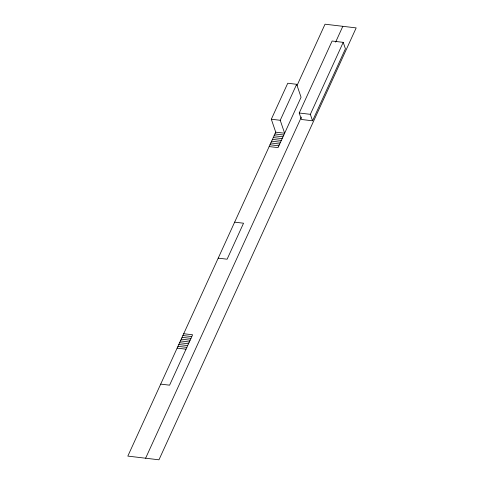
<?xml version="1.0" encoding="UTF-8"?>
<svg xmlns="http://www.w3.org/2000/svg" width="484" height="484" viewBox="0 0 484 484"><rect width="100%" height="100%" fill="white"/><g stroke="black" fill="none" stroke-linecap="round" stroke-linejoin="round"><path stroke-width="0.73" d="M297.085 85.408L325.036 24.2L356.176 27.897L158.964 459.8L127.824 456.103L275.735 132.174L271.324 119.227L287.762 83.236L296.656 84.295L301.066 97.242L278.058 147.626L269.158 146.573M275.735 132.174L284.628 133.233L280.224 120.286L296.656 84.295M299.233 113.008L332.097 41.025L343.223 42.35L345.425 48.817L312.555 120.806L301.435 119.481L299.233 113.008L310.353 114.333L312.555 120.806M145.617 458.215L301.381 117.092M335.612 42.132L342.829 26.311M310.353 114.333L343.223 42.35M271.324 119.227L280.224 120.286M274.912 133.977L283.812 135.03M274.089 135.774L282.989 136.833M273.266 137.577L282.166 138.63M272.444 139.374L281.343 140.433M271.627 141.177L280.52 142.229M270.804 142.974L279.698 144.032M269.981 144.77L278.881 145.829M234.643 222.156L243.543 223.215L227.111 259.206L218.211 258.147M183.696 333.73L192.596 334.789L169.588 385.173L160.688 384.121M182.879 335.533L191.773 336.586M182.057 337.33L190.956 338.389M181.234 339.127L190.133 340.185M180.411 340.93L189.311 341.988M179.588 342.726L188.488 343.785M178.771 344.529L187.665 345.582M177.949 346.326L186.842 347.385M177.126 348.129L186.025 349.182"/></g></svg>
